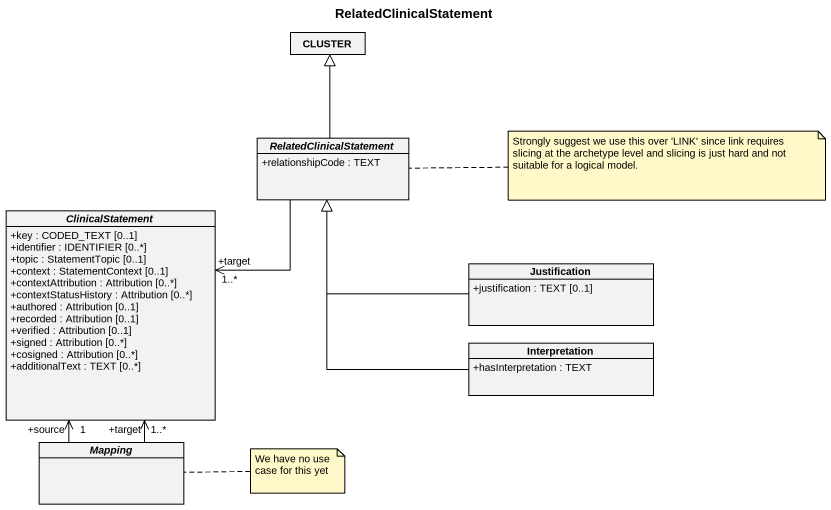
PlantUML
@startuml
title RelatedClinicalStatement
hide circle
hide empty members
skinparam classAttributeIconSize 0
class CLUSTER
abstract class RelatedClinicalStatement {
  +relationshipCode : TEXT
}
abstract class ClinicalStatement {
  +key : CODED_TEXT [0..1]
  +identifier : IDENTIFIER [0..*]
  +topic : StatementTopic [0..1]
  +context : StatementContext [0..1]
  +contextAttribution : Attribution [0..*]
  +contextStatusHistory : Attribution [0..*]
  +authored : Attribution [0..1]
  +recorded : Attribution [0..1]
  +verified : Attribution [0..1]
  +signed : Attribution [0..*]
  +cosigned : Attribution [0..*]
  +additionalText : TEXT [0..*]
}
class Justification {
  +justification : TEXT [0..1]
}
class Interpretation {
  +hasInterpretation : TEXT
}
abstract class Mapping
RelatedClinicalStatement -up-|> CLUSTER
ClinicalStatement "+target\n1..*" <-up- RelatedClinicalStatement
ClinicalStatement "+source\n1" <-- Mapping
Justification -left-|> RelatedClinicalStatement
Interpretation -up-|> RelatedClinicalStatement
Mapping -up-> "+target\n1..*" ClinicalStatement
note right of RelatedClinicalStatement : Strongly suggest we use this over 'LINK' since link requires slicing at the archetype level and slicing is just hard and not suitable for a logical model.
note right of Mapping : We have no use case for this yet
@enduml
